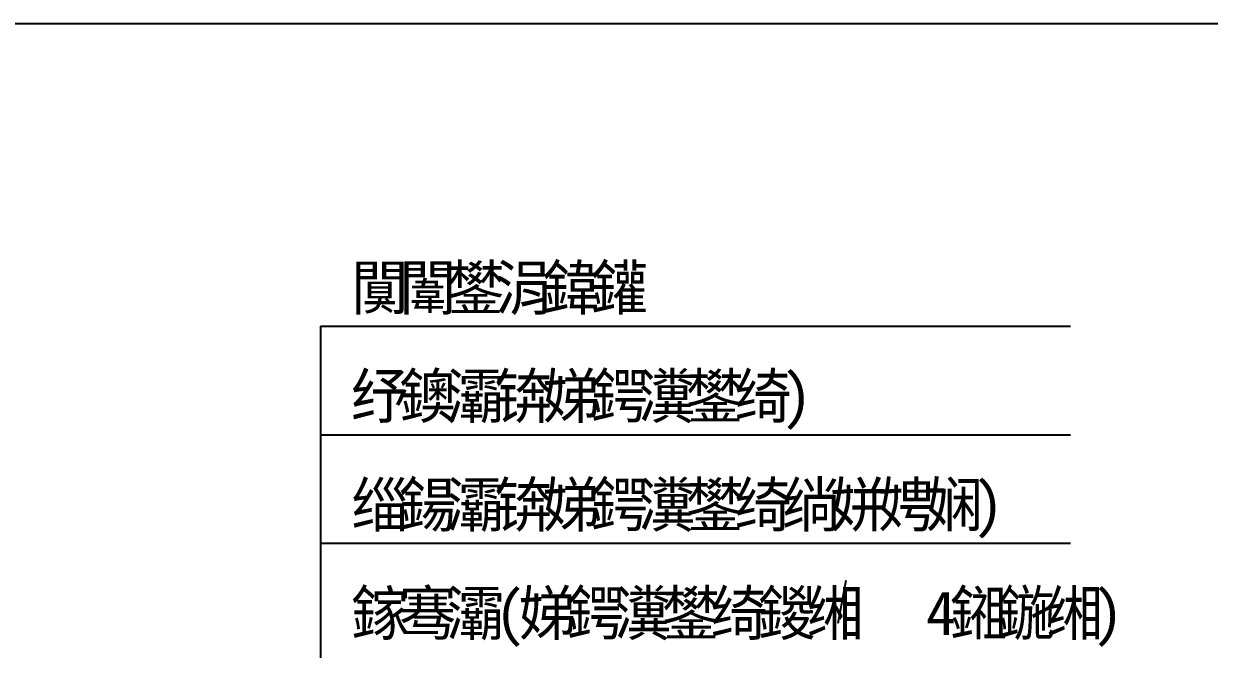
# Model space of a CAD drawing. Header units: metres. Extents: x 0 to 420, y 0 to 297.
# Drawn here: x 208.7 to 339.7, y 227.9 to 297 of the extents above; entities that cross this region are included whole.
import ezdxf

# ---------------------------------------------------------------- set-up
doc = ezdxf.new("R2010")
doc.units = ezdxf.units.M

msp = doc.modelspace()

# ---------------------------------------------------------------- linework, layer by layer
for p, q in [((420, 297), (0, 297)), ((241.55, 263.58), (241.55, 171.29)), ((241.55, 263.58), (324.39, 263.58)), ((241.55, 251.6), (324.39, 251.6)), ((241.55, 239.63), (324.39, 239.63)), ((299.58, 235.51), (298.71, 230.75))]:
    msp.add_line(p, q)

# ---------------------------------------------------------------- texts
for s, p in [('闃', (244.92, 265.4)), ('闈', (250.21, 265.4)), ('鐢', (255.51, 265.4)), ('涓', (260.8, 265.4)), ('鍏', (266.09, 265.4)), ('鑵', (271.38, 265.4)), ('纾', (244.92, 253.45)), ('鐭', (250.21, 253.45)), ('灞', (255.51, 253.45)), ('锛', (260.8, 253.45)), ('娣', (266.09, 253.45)), ('鍔', (271.38, 253.45)), ('瀵', (276.68, 253.45)), ('鐢', (281.97, 253.45)), ('绮', (287.26, 253.45)), (')', (292.55, 253.45)), ('缁', (244.92, 241.45)), ('鍚', (250.21, 241.45)), ('灞', (255.51, 241.45)), ('锛', (260.8, 241.45)), ('娣', (266.09, 241.45)), ('鍔', (271.38, 241.45)), ('瀵', (276.68, 241.45)), ('鐢', (281.97, 241.45)), ('绮', (287.26, 241.45)), ('绱', (292.55, 241.45)), ('姘', (297.85, 241.45)), ('娉', (303.14, 241.45)), ('娴', (308.43, 241.45)), (')', (313.72, 241.45)), ('鎵', (244.92, 229.47)), ('骞', (250.21, 229.47)), ('灞', (255.51, 229.47)), ('(', (260.8, 229.47)), ('娣', (263.44, 229.47)), ('鍔', (268.74, 229.47)), ('瀵', (274.03, 229.47)), ('鐢', (279.32, 229.47)), ('绮', (284.61, 229.47)), ('鍐', (289.91, 229.47)), ('缃', (295.2, 229.47)), ('鎺', (311.08, 229.47)), ('鍦', (316.37, 229.47)), ('缃', (321.66, 229.47)), (')', (326.95, 229.47)), ('4', (308.43, 229.47))]:
    msp.add_text(s, height=4.87).set_placement(p)

doc.saveas('drawing.dxf')
